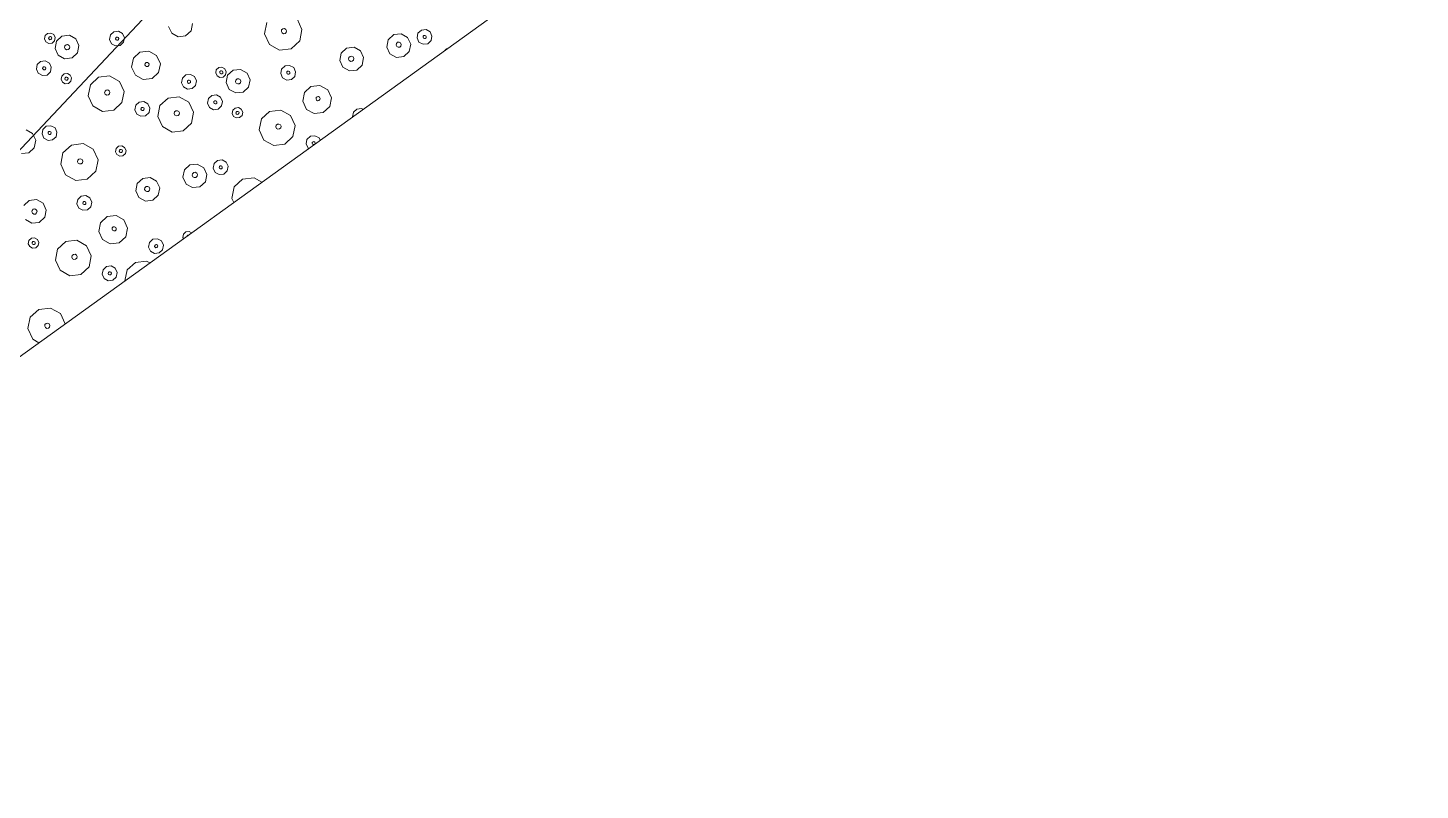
# Model space of a CAD drawing. Header units: metres. Extents: x -2858 to 512, y -1995 to 1252.
# Drawn here: x -558.53 to -543.74, y 345.19 to 353.29 of the extents above; entities that cross this region are included whole.
import ezdxf

# ---------------------------------------------------------------- set-up
doc = ezdxf.new("R2010")
doc.units = ezdxf.units.M
doc.layers.add('Calque commun', color=7, linetype='Continuous')

# ---------------------------------------------------------------- blocks, each defined once
blk = doc.blocks.new('pattern')
at = {"layer": 'Calque commun', "color": 54, "linetype": 'Continuous', "lineweight": 9}
for p, q in [((101.011, 108.1), (101.007, 108.104)), ((101.036, 108.098), (101.011, 108.1)), ((100.994, 107.849), (101.013, 107.894)), ((101.004, 107.801), (100.994, 107.849)), ((101.013, 107.894), (101.056, 107.919)), ((101.056, 107.919), (101.105, 107.915)), ((101.056, 107.844), (101.06, 107.853)), ((101.058, 107.834), (101.056, 107.844)), ((101.06, 107.853), (101.069, 107.859)), ((101.069, 107.859), (101.079, 107.858)), ((101.079, 107.858), (101.087, 107.851)), ((101.089, 107.841), (101.085, 107.831)), ((101.087, 107.851), (101.089, 107.841)), ((101.105, 107.915), (101.142, 107.882)), ((101.142, 107.882), (101.153, 107.834)), ((102.086, 107.849), (102.082, 107.867)), ((102.123, 107.817), (102.086, 107.849)), ((101.042, 107.768), (101.004, 107.801)), ((101.091, 107.763), (101.042, 107.768)), ((101.066, 107.827), (101.058, 107.834)), ((101.076, 107.826), (101.066, 107.827)), ((101.085, 107.831), (101.076, 107.826)), ((101.133, 107.788), (101.091, 107.763)), ((101.153, 107.834), (101.133, 107.788)), ((101.197, 107.711), (101.228, 107.784)), ((101.214, 107.634), (101.197, 107.711)), ((101.228, 107.784), (101.297, 107.824)), ((101.29, 107.694), (101.297, 107.71)), ((101.294, 107.677), (101.29, 107.694)), ((101.297, 107.824), (101.375, 107.817)), ((101.297, 107.71), (101.312, 107.719)), ((101.312, 107.719), (101.329, 107.717)), ((101.329, 107.717), (101.342, 107.706)), ((101.342, 107.706), (101.346, 107.689)), ((101.375, 107.817), (101.435, 107.764)), ((101.435, 107.764), (101.452, 107.687)), ((102.173, 107.812), (102.123, 107.817)), ((102.215, 107.837), (102.173, 107.812)), ((102.216, 107.838), (102.215, 107.837)), ((102.62, 107.723), (102.63, 107.747)), ((102.631, 107.674), (102.62, 107.723)), ((102.682, 107.718), (102.686, 107.727)), ((102.684, 107.707), (102.682, 107.718)), ((102.692, 107.701), (102.684, 107.707)), ((102.686, 107.727), (102.695, 107.732)), ((102.703, 107.7), (102.692, 107.701)), ((102.695, 107.732), (102.697, 107.732)), ((102.711, 107.705), (102.703, 107.7)), ((102.707, 107.73), (102.713, 107.724)), ((102.716, 107.714), (102.711, 107.705)), ((102.713, 107.724), (102.716, 107.714)), ((102.779, 107.707), (102.76, 107.662)), ((102.778, 107.714), (102.779, 107.707)), ((101.273, 107.582), (101.214, 107.634)), ((101.352, 107.574), (101.273, 107.582)), ((101.307, 107.666), (101.294, 107.677)), ((101.324, 107.664), (101.307, 107.666)), ((101.339, 107.673), (101.324, 107.664)), ((101.346, 107.689), (101.339, 107.673)), ((101.42, 107.615), (101.352, 107.574)), ((101.452, 107.687), (101.42, 107.615)), ((101.669, 107.506), (101.737, 107.547)), ((101.737, 107.547), (101.816, 107.539)), ((102.215, 107.536), (102.296, 107.584)), ((102.296, 107.584), (102.391, 107.575)), ((102.391, 107.575), (102.462, 107.512)), ((102.668, 107.642), (102.631, 107.674)), ((102.717, 107.637), (102.668, 107.642)), ((102.76, 107.662), (102.717, 107.637)), ((103.394, 107.491), (103.374, 107.583)), ((101.638, 107.434), (101.669, 107.506)), ((101.655, 107.357), (101.638, 107.434)), ((101.738, 107.418), (101.745, 107.434)), ((101.742, 107.401), (101.738, 107.418)), ((101.755, 107.39), (101.742, 107.401)), ((101.745, 107.434), (101.76, 107.443)), ((101.76, 107.443), (101.777, 107.441)), ((101.787, 107.397), (101.772, 107.388)), ((101.777, 107.441), (101.79, 107.43)), ((101.794, 107.413), (101.787, 107.397)), ((101.79, 107.43), (101.794, 107.413)), ((101.816, 107.539), (101.875, 107.487)), ((101.892, 107.41), (101.861, 107.337)), ((101.875, 107.487), (101.892, 107.41)), ((102.177, 107.449), (102.215, 107.536)), ((102.198, 107.356), (102.177, 107.449)), ((102.293, 107.438), (102.299, 107.45)), ((102.296, 107.424), (102.293, 107.438)), ((102.307, 107.415), (102.296, 107.424)), ((102.299, 107.45), (102.311, 107.457)), ((102.32, 107.414), (102.307, 107.415)), ((102.311, 107.457), (102.324, 107.456)), ((102.332, 107.421), (102.32, 107.414)), ((102.324, 107.456), (102.335, 107.447)), ((102.338, 107.433), (102.332, 107.421)), ((102.335, 107.447), (102.338, 107.433)), ((102.483, 107.42), (102.445, 107.333)), ((102.462, 107.512), (102.483, 107.42)), ((102.645, 107.337), (102.692, 107.446)), ((102.692, 107.446), (102.794, 107.506)), ((102.794, 107.506), (102.913, 107.495)), ((102.913, 107.495), (103.001, 107.417)), ((103.001, 107.417), (103.027, 107.301)), ((103.487, 107.409), (103.394, 107.491)), ((103.61, 107.397), (103.487, 107.409)), ((103.717, 107.46), (103.61, 107.397)), ((103.735, 107.504), (103.717, 107.46)), ((101.714, 107.304), (101.655, 107.357)), ((101.793, 107.297), (101.714, 107.304)), ((101.772, 107.388), (101.755, 107.39)), ((101.861, 107.337), (101.793, 107.297)), ((102.269, 107.293), (102.198, 107.356)), ((102.363, 107.284), (102.269, 107.293)), ((102.445, 107.333), (102.363, 107.284)), ((102.671, 107.221), (102.645, 107.337)), ((102.79, 107.323), (102.797, 107.339)), ((102.794, 107.306), (102.79, 107.323)), ((102.807, 107.295), (102.794, 107.306)), ((102.797, 107.339), (102.812, 107.348)), ((102.824, 107.293), (102.807, 107.295)), ((102.812, 107.348), (102.829, 107.346)), ((102.839, 107.302), (102.824, 107.293)), ((102.829, 107.346), (102.842, 107.335)), ((102.846, 107.318), (102.839, 107.302)), ((102.842, 107.335), (102.846, 107.318)), ((103.027, 107.301), (102.98, 107.192)), ((104.281, 107.357), (104.275, 107.385)), ((104.307, 107.334), (104.281, 107.357)), ((104.342, 107.331), (104.307, 107.334)), ((104.32, 107.374), (104.318, 107.376)), ((104.33, 107.373), (104.32, 107.374)), ((104.33, 107.373), (104.33, 107.373)), ((104.372, 107.349), (104.342, 107.331)), ((104.378, 107.362), (104.372, 107.349)), ((104.551, 107.206), (104.571, 107.252)), ((104.571, 107.252), (104.614, 107.277)), ((104.614, 107.277), (104.663, 107.272)), ((104.663, 107.272), (104.7, 107.24)), ((104.818, 107.228), (104.809, 107.267)), ((102.76, 107.143), (102.671, 107.221)), ((102.878, 107.132), (102.76, 107.143)), ((102.98, 107.192), (102.878, 107.132)), ((103.469, 107.158), (103.489, 107.203)), ((103.48, 107.11), (103.469, 107.158)), ((103.517, 107.077), (103.48, 107.11)), ((103.489, 107.203), (103.532, 107.228)), ((103.532, 107.228), (103.581, 107.224)), ((103.532, 107.153), (103.536, 107.162)), ((103.534, 107.143), (103.532, 107.153)), ((103.542, 107.136), (103.534, 107.143)), ((103.536, 107.162), (103.545, 107.168)), ((103.552, 107.135), (103.542, 107.136)), ((103.545, 107.168), (103.555, 107.167)), ((103.561, 107.14), (103.552, 107.135)), ((103.555, 107.167), (103.563, 107.16)), ((103.565, 107.15), (103.561, 107.14)), ((103.563, 107.16), (103.565, 107.15)), ((103.581, 107.224), (103.618, 107.191)), ((103.629, 107.143), (103.609, 107.097)), ((103.618, 107.191), (103.629, 107.143)), ((103.704, 107.093), (103.772, 107.133)), ((103.772, 107.133), (103.851, 107.126)), ((103.851, 107.126), (103.91, 107.073)), ((104.562, 107.158), (104.551, 107.206)), ((104.599, 107.125), (104.562, 107.158)), ((104.648, 107.121), (104.599, 107.125)), ((104.613, 107.201), (104.618, 107.211)), ((104.616, 107.191), (104.613, 107.201)), ((104.624, 107.184), (104.616, 107.191)), ((104.618, 107.211), (104.627, 107.216)), ((104.634, 107.183), (104.624, 107.184)), ((104.627, 107.216), (104.637, 107.215)), ((104.643, 107.189), (104.634, 107.183)), ((104.637, 107.215), (104.645, 107.208)), ((104.647, 107.198), (104.643, 107.189)), ((104.645, 107.208), (104.647, 107.198)), ((104.691, 107.146), (104.648, 107.121)), ((104.711, 107.191), (104.691, 107.146)), ((104.7, 107.24), (104.711, 107.191)), ((104.907, 107.15), (104.818, 107.228)), ((105.025, 107.138), (104.907, 107.15)), ((105.126, 107.198), (105.025, 107.138)), ((105.115, 107.077), (105.158, 107.102)), ((105.158, 107.102), (105.207, 107.097)), ((102.243, 107.023), (102.263, 107.069)), ((102.254, 106.975), (102.243, 107.023)), ((102.291, 106.942), (102.254, 106.975)), ((102.263, 107.069), (102.305, 107.094)), ((102.305, 107.094), (102.354, 107.089)), ((102.305, 107.018), (102.309, 107.028)), ((102.307, 107.008), (102.305, 107.018)), ((102.315, 107.001), (102.307, 107.008)), ((102.309, 107.028), (102.318, 107.033)), ((102.325, 107), (102.315, 107.001)), ((102.318, 107.033), (102.328, 107.032)), ((102.334, 107.006), (102.325, 107)), ((102.328, 107.032), (102.336, 107.025)), ((102.339, 107.015), (102.334, 107.006)), ((102.336, 107.025), (102.339, 107.015)), ((102.382, 106.963), (102.34, 106.938)), ((102.354, 107.089), (102.391, 107.056)), ((102.402, 107.008), (102.382, 106.963)), ((102.391, 107.056), (102.402, 107.008)), ((102.957, 106.935), (102.987, 106.953)), ((102.987, 106.953), (103.021, 106.949)), ((103.566, 107.072), (103.517, 107.077)), ((103.609, 107.097), (103.566, 107.072)), ((103.673, 107.02), (103.704, 107.093)), ((103.69, 106.943), (103.673, 107.02)), ((103.766, 107.003), (103.773, 107.019)), ((103.769, 106.986), (103.766, 107.003)), ((103.782, 106.975), (103.769, 106.986)), ((103.773, 107.019), (103.787, 107.028)), ((103.8, 106.973), (103.782, 106.975)), ((103.787, 107.028), (103.805, 107.026)), ((103.815, 106.982), (103.8, 106.973)), ((103.805, 107.026), (103.818, 107.014)), ((103.821, 106.998), (103.815, 106.982)), ((103.818, 107.014), (103.821, 106.998)), ((103.928, 106.996), (103.896, 106.923)), ((103.91, 107.073), (103.928, 106.996)), ((105.096, 107.032), (105.115, 107.077)), ((105.106, 106.983), (105.096, 107.032)), ((105.143, 106.951), (105.106, 106.983)), ((105.158, 107.026), (105.162, 107.036)), ((105.16, 107.016), (105.158, 107.026)), ((105.168, 107.009), (105.16, 107.016)), ((105.162, 107.036), (105.171, 107.041)), ((105.178, 107.008), (105.168, 107.009)), ((105.171, 107.041), (105.181, 107.04)), ((105.187, 107.014), (105.178, 107.008)), ((105.181, 107.04), (105.189, 107.033)), ((105.191, 107.023), (105.187, 107.014)), ((105.189, 107.033), (105.191, 107.023)), ((105.235, 106.971), (105.193, 106.946)), ((105.207, 107.097), (105.244, 107.065)), ((105.255, 107.016), (105.235, 106.971)), ((105.244, 107.065), (105.255, 107.016)), ((105.843, 106.92), (105.891, 107.029)), ((106.225, 106.956), (106.241, 106.882)), ((101.834, 106.706), (101.884, 106.82)), ((101.884, 106.82), (101.99, 106.882)), ((101.99, 106.882), (102.113, 106.871)), ((102.113, 106.871), (102.206, 106.789)), ((102.34, 106.938), (102.291, 106.942)), ((102.648, 106.764), (102.716, 106.804)), ((102.716, 106.804), (102.795, 106.797)), ((102.943, 106.903), (102.957, 106.935)), ((102.951, 106.87), (102.943, 106.903)), ((102.977, 106.847), (102.951, 106.87)), ((103.011, 106.843), (102.977, 106.847)), ((102.983, 106.901), (102.987, 106.91)), ((102.985, 106.891), (102.983, 106.901)), ((102.993, 106.884), (102.985, 106.891)), ((102.987, 106.91), (102.996, 106.915)), ((103.003, 106.883), (102.993, 106.884)), ((102.996, 106.915), (103.006, 106.914)), ((103.012, 106.888), (103.003, 106.883)), ((103.006, 106.914), (103.014, 106.908)), ((103.041, 106.861), (103.011, 106.843)), ((103.016, 106.897), (103.012, 106.888)), ((103.014, 106.908), (103.016, 106.897)), ((103.021, 106.949), (103.047, 106.927)), ((103.055, 106.893), (103.041, 106.861)), ((103.047, 106.927), (103.055, 106.893)), ((103.749, 106.891), (103.69, 106.943)), ((103.828, 106.883), (103.749, 106.891)), ((103.896, 106.923), (103.828, 106.883)), ((104.113, 106.743), (104.145, 106.815)), ((104.145, 106.815), (104.213, 106.855)), ((104.213, 106.855), (104.292, 106.848)), ((104.292, 106.848), (104.351, 106.796)), ((104.653, 106.758), (104.69, 106.845)), ((104.69, 106.845), (104.772, 106.893)), ((104.772, 106.893), (104.867, 106.884)), ((104.867, 106.884), (104.938, 106.821)), ((104.938, 106.821), (104.958, 106.729)), ((105.193, 106.946), (105.143, 106.951)), ((105.168, 106.755), (105.27, 106.815)), ((105.27, 106.815), (105.388, 106.804)), ((105.388, 106.804), (105.477, 106.725)), ((105.87, 106.8), (105.843, 106.92)), ((106.004, 106.904), (106.011, 106.92)), ((106.008, 106.888), (106.004, 106.904)), ((106.021, 106.876), (106.008, 106.888)), ((106.011, 106.92), (106.026, 106.929)), ((106.038, 106.874), (106.021, 106.876)), ((106.026, 106.929), (106.043, 106.927)), ((106.053, 106.883), (106.038, 106.874)), ((106.043, 106.927), (106.056, 106.916)), ((106.06, 106.899), (106.053, 106.883)), ((106.056, 106.916), (106.06, 106.899)), ((106.241, 106.882), (106.192, 106.769)), ((101.996, 106.69), (102.002, 106.706)), ((101.999, 106.674), (101.996, 106.69)), ((102.012, 106.662), (101.999, 106.674)), ((102.002, 106.706), (102.017, 106.715)), ((102.03, 106.66), (102.012, 106.662)), ((102.017, 106.715), (102.035, 106.713)), ((102.044, 106.669), (102.03, 106.66)), ((102.035, 106.713), (102.048, 106.702)), ((102.051, 106.685), (102.044, 106.669)), ((102.048, 106.702), (102.051, 106.685)), ((102.233, 106.668), (102.183, 106.555)), ((102.206, 106.789), (102.233, 106.668)), ((102.617, 106.692), (102.648, 106.764)), ((102.634, 106.614), (102.617, 106.692)), ((102.717, 106.684), (102.724, 106.7)), ((102.721, 106.667), (102.717, 106.684)), ((102.734, 106.656), (102.721, 106.667)), ((102.724, 106.7), (102.739, 106.709)), ((102.751, 106.654), (102.734, 106.656)), ((102.739, 106.709), (102.756, 106.707)), ((102.766, 106.663), (102.751, 106.654)), ((102.756, 106.707), (102.769, 106.695)), ((102.773, 106.679), (102.766, 106.663)), ((102.769, 106.695), (102.773, 106.679)), ((102.795, 106.797), (102.854, 106.744)), ((102.872, 106.667), (102.84, 106.595)), ((102.854, 106.744), (102.872, 106.667)), ((102.996, 106.653), (103.016, 106.698)), ((103.016, 106.698), (103.058, 106.724)), ((103.057, 106.651), (103.061, 106.66)), ((103.058, 106.724), (103.108, 106.719)), ((103.061, 106.66), (103.07, 106.666)), ((103.07, 106.666), (103.081, 106.665)), ((103.081, 106.665), (103.088, 106.658)), ((103.088, 106.658), (103.091, 106.648)), ((103.108, 106.719), (103.145, 106.686)), ((103.145, 106.686), (103.155, 106.638)), ((104.13, 106.665), (104.113, 106.743)), ((104.19, 106.613), (104.13, 106.665)), ((104.214, 106.727), (104.221, 106.743)), ((104.217, 106.71), (104.214, 106.727)), ((104.23, 106.698), (104.217, 106.71)), ((104.221, 106.743), (104.235, 106.751)), ((104.248, 106.697), (104.23, 106.698)), ((104.235, 106.751), (104.253, 106.75)), ((104.263, 106.706), (104.248, 106.697)), ((104.253, 106.75), (104.266, 106.738)), ((104.269, 106.722), (104.263, 106.706)), ((104.266, 106.738), (104.269, 106.722)), ((104.368, 106.718), (104.337, 106.646)), ((104.351, 106.796), (104.368, 106.718)), ((104.673, 106.665), (104.653, 106.758)), ((104.744, 106.602), (104.673, 106.665)), ((104.769, 106.746), (104.774, 106.759)), ((104.772, 106.733), (104.769, 106.746)), ((104.782, 106.724), (104.772, 106.733)), ((104.774, 106.759), (104.786, 106.766)), ((104.796, 106.722), (104.782, 106.724)), ((104.786, 106.766), (104.8, 106.765)), ((104.808, 106.729), (104.796, 106.722)), ((104.8, 106.765), (104.81, 106.756)), ((104.813, 106.742), (104.808, 106.729)), ((104.81, 106.756), (104.813, 106.742)), ((104.958, 106.729), (104.921, 106.642)), ((105.121, 106.646), (105.168, 106.755)), ((105.273, 106.648), (105.288, 106.657)), ((105.288, 106.657), (105.305, 106.655)), ((105.305, 106.655), (105.318, 106.643)), ((105.477, 106.725), (105.503, 106.61)), ((105.963, 106.718), (105.87, 106.8)), ((106.086, 106.706), (105.963, 106.718)), ((106.192, 106.769), (106.086, 106.706)), ((102.183, 106.555), (102.077, 106.492)), ((102.693, 106.562), (102.634, 106.614)), ((102.772, 106.554), (102.693, 106.562)), ((102.741, 106.486), (102.754, 106.518)), ((102.754, 106.518), (102.784, 106.535)), ((102.84, 106.595), (102.772, 106.554)), ((102.784, 106.535), (102.819, 106.532)), ((102.819, 106.532), (102.845, 106.509)), ((102.845, 106.509), (102.852, 106.475)), ((103.007, 106.605), (102.996, 106.653)), ((103.044, 106.572), (103.007, 106.605)), ((103.093, 106.567), (103.044, 106.572)), ((103.059, 106.641), (103.057, 106.651)), ((103.067, 106.634), (103.059, 106.641)), ((103.077, 106.633), (103.067, 106.634)), ((103.086, 106.638), (103.077, 106.633)), ((103.091, 106.648), (103.086, 106.638)), ((103.136, 106.593), (103.093, 106.567)), ((103.155, 106.638), (103.136, 106.593)), ((103.259, 106.439), (103.306, 106.548)), ((103.306, 106.548), (103.408, 106.608)), ((103.408, 106.608), (103.527, 106.597)), ((103.527, 106.597), (103.616, 106.518)), ((103.616, 106.518), (103.641, 106.402)), ((104.268, 106.606), (104.19, 106.613)), ((104.337, 106.646), (104.268, 106.606)), ((104.839, 106.593), (104.744, 106.602)), ((104.921, 106.642), (104.839, 106.593)), ((105.146, 106.53), (105.121, 106.646)), ((105.235, 106.452), (105.146, 106.53)), ((105.266, 106.632), (105.273, 106.648)), ((105.27, 106.615), (105.266, 106.632)), ((105.283, 106.604), (105.27, 106.615)), ((105.3, 106.602), (105.283, 106.604)), ((105.315, 106.611), (105.3, 106.602)), ((105.322, 106.627), (105.315, 106.611)), ((105.318, 106.643), (105.322, 106.627)), ((105.503, 106.61), (105.456, 106.501)), ((102.748, 106.452), (102.741, 106.486)), ((102.774, 106.429), (102.748, 106.452)), ((102.809, 106.426), (102.774, 106.429)), ((102.776, 106.486), (102.78, 106.495)), ((102.779, 106.475), (102.776, 106.486)), ((102.786, 106.469), (102.779, 106.475)), ((102.78, 106.495), (102.789, 106.5)), ((102.797, 106.468), (102.786, 106.469)), ((102.789, 106.5), (102.8, 106.499)), ((102.806, 106.473), (102.797, 106.468)), ((102.8, 106.499), (102.808, 106.492)), ((102.81, 106.482), (102.806, 106.473)), ((102.808, 106.492), (102.81, 106.482)), ((102.838, 106.444), (102.809, 106.426)), ((102.852, 106.475), (102.838, 106.444)), ((103.038, 106.347), (103.08, 106.372)), ((103.08, 106.372), (103.13, 106.367)), ((103.13, 106.367), (103.167, 106.334)), ((103.285, 106.323), (103.259, 106.439)), ((103.404, 106.425), (103.411, 106.44)), ((103.408, 106.408), (103.404, 106.425)), ((103.421, 106.396), (103.408, 106.408)), ((103.411, 106.44), (103.426, 106.449)), ((103.438, 106.395), (103.421, 106.396)), ((103.426, 106.449), (103.443, 106.448)), ((103.453, 106.403), (103.438, 106.395)), ((103.443, 106.448), (103.456, 106.436)), ((103.46, 106.419), (103.453, 106.403)), ((103.456, 106.436), (103.46, 106.419)), ((103.641, 106.402), (103.594, 106.294)), ((104.719, 106.332), (104.738, 106.378)), ((104.738, 106.378), (104.781, 106.403)), ((104.781, 106.403), (104.83, 106.398)), ((104.83, 106.398), (104.867, 106.365)), ((104.867, 106.365), (104.878, 106.317)), ((105.354, 106.44), (105.235, 106.452)), ((105.456, 106.501), (105.354, 106.44)), ((103.018, 106.301), (103.038, 106.347)), ((103.029, 106.253), (103.018, 106.301)), ((103.066, 106.22), (103.029, 106.253)), ((103.115, 106.216), (103.066, 106.22)), ((103.08, 106.296), (103.084, 106.306)), ((103.083, 106.286), (103.08, 106.296)), ((103.09, 106.279), (103.083, 106.286)), ((103.084, 106.306), (103.093, 106.311)), ((103.101, 106.278), (103.09, 106.279)), ((103.093, 106.311), (103.104, 106.31)), ((103.11, 106.283), (103.101, 106.278)), ((103.104, 106.31), (103.112, 106.303)), ((103.114, 106.293), (103.11, 106.283)), ((103.112, 106.303), (103.114, 106.293)), ((103.158, 106.241), (103.115, 106.216)), ((103.177, 106.286), (103.158, 106.241)), ((103.167, 106.334), (103.177, 106.286)), ((103.374, 106.244), (103.285, 106.323)), ((103.492, 106.233), (103.374, 106.244)), ((103.594, 106.294), (103.492, 106.233)), ((104.074, 106.251), (104.087, 106.283)), ((104.081, 106.217), (104.074, 106.251)), ((104.107, 106.194), (104.081, 106.217)), ((104.087, 106.283), (104.117, 106.3)), ((104.111, 106.248), (104.116, 106.258)), ((104.114, 106.238), (104.111, 106.248)), ((104.122, 106.231), (104.114, 106.238)), ((104.116, 106.258), (104.125, 106.263)), ((104.117, 106.3), (104.152, 106.297)), ((104.132, 106.23), (104.122, 106.231)), ((104.125, 106.263), (104.135, 106.262)), ((104.141, 106.235), (104.132, 106.23)), ((104.135, 106.262), (104.143, 106.255)), ((104.145, 106.245), (104.141, 106.235)), ((104.143, 106.255), (104.145, 106.245)), ((104.152, 106.297), (104.178, 106.274)), ((104.185, 106.24), (104.171, 106.209)), ((104.178, 106.274), (104.185, 106.24)), ((104.729, 106.284), (104.719, 106.332)), ((104.766, 106.251), (104.729, 106.284)), ((104.816, 106.247), (104.766, 106.251)), ((104.781, 106.327), (104.785, 106.337)), ((104.783, 106.317), (104.781, 106.327)), ((104.791, 106.31), (104.783, 106.317)), ((104.785, 106.337), (104.794, 106.342)), ((104.801, 106.309), (104.791, 106.31)), ((104.794, 106.342), (104.804, 106.341)), ((104.81, 106.314), (104.801, 106.309)), ((104.804, 106.341), (104.812, 106.334)), ((104.814, 106.324), (104.81, 106.314)), ((104.812, 106.334), (104.814, 106.324)), ((104.858, 106.272), (104.816, 106.247)), ((104.878, 106.317), (104.858, 106.272)), ((105.419, 106.212), (105.433, 106.244)), ((105.426, 106.178), (105.419, 106.212)), ((105.433, 106.244), (105.462, 106.262)), ((105.458, 106.209), (105.462, 106.219)), ((105.462, 106.262), (105.497, 106.258)), ((105.462, 106.219), (105.471, 106.224)), ((105.471, 106.224), (105.482, 106.223)), ((105.482, 106.223), (105.489, 106.216)), ((105.489, 106.216), (105.492, 106.206)), ((105.497, 106.258), (105.523, 106.235)), ((105.523, 106.235), (105.53, 106.202)), ((103.562, 106.126), (103.582, 106.172)), ((103.573, 106.078), (103.562, 106.126)), ((103.61, 106.045), (103.573, 106.078)), ((103.582, 106.172), (103.625, 106.197)), ((103.625, 106.197), (103.674, 106.192)), ((103.625, 106.121), (103.629, 106.131)), ((103.627, 106.111), (103.625, 106.121)), ((103.635, 106.104), (103.627, 106.111)), ((103.629, 106.131), (103.638, 106.136)), ((103.645, 106.103), (103.635, 106.104)), ((103.638, 106.136), (103.648, 106.135)), ((103.654, 106.108), (103.645, 106.103)), ((103.648, 106.135), (103.656, 106.128)), ((103.658, 106.118), (103.654, 106.108)), ((103.656, 106.128), (103.658, 106.118)), ((103.702, 106.066), (103.659, 106.041)), ((103.674, 106.192), (103.711, 106.159)), ((103.722, 106.111), (103.702, 106.066)), ((103.711, 106.159), (103.722, 106.111)), ((104.142, 106.191), (104.107, 106.194)), ((104.171, 106.209), (104.142, 106.191)), ((104.31, 106.015), (104.359, 106.128)), ((104.359, 106.128), (104.466, 106.191)), ((104.466, 106.191), (104.589, 106.18)), ((104.589, 106.18), (104.681, 106.098)), ((104.681, 106.098), (104.708, 105.977)), ((105.092, 106), (105.124, 106.073)), ((105.124, 106.073), (105.192, 106.113)), ((105.192, 106.113), (105.271, 106.106)), ((105.271, 106.106), (105.33, 106.053)), ((105.452, 106.156), (105.426, 106.178)), ((105.487, 106.152), (105.452, 106.156)), ((105.46, 106.199), (105.458, 106.209)), ((105.468, 106.192), (105.46, 106.199)), ((105.479, 106.192), (105.468, 106.192)), ((105.488, 106.197), (105.479, 106.192)), ((105.517, 106.17), (105.487, 106.152)), ((105.492, 106.206), (105.488, 106.197)), ((105.53, 106.202), (105.517, 106.17)), ((102.612, 105.91), (102.68, 105.95)), ((102.68, 105.95), (102.758, 105.943)), ((102.758, 105.943), (102.818, 105.89)), ((103.119, 105.853), (103.157, 105.94)), ((103.157, 105.94), (103.239, 105.988)), ((103.239, 105.988), (103.333, 105.979)), ((103.333, 105.979), (103.405, 105.916)), ((103.405, 105.916), (103.425, 105.823)), ((103.659, 106.041), (103.61, 106.045)), ((104.337, 105.894), (104.31, 106.015)), ((104.471, 105.999), (104.478, 106.015)), ((104.475, 105.982), (104.471, 105.999)), ((104.488, 105.971), (104.475, 105.982)), ((104.478, 106.015), (104.493, 106.024)), ((104.505, 105.969), (104.488, 105.971)), ((104.493, 106.024), (104.51, 106.022)), ((104.52, 105.978), (104.505, 105.969)), ((104.51, 106.022), (104.523, 106.011)), ((104.527, 105.994), (104.52, 105.978)), ((104.523, 106.011), (104.527, 105.994)), ((104.708, 105.977), (104.659, 105.864)), ((105.11, 105.923), (105.092, 106)), ((105.169, 105.871), (105.11, 105.923)), ((105.193, 105.993), (105.199, 106.009)), ((105.196, 105.976), (105.193, 105.993)), ((105.209, 105.964), (105.196, 105.976)), ((105.199, 106.009), (105.214, 106.017)), ((105.227, 105.963), (105.209, 105.964)), ((105.214, 106.017), (105.232, 106.016)), ((105.241, 105.972), (105.227, 105.963)), ((105.232, 106.016), (105.245, 106.004)), ((105.248, 105.987), (105.241, 105.972)), ((105.245, 106.004), (105.248, 105.987)), ((105.33, 106.053), (105.347, 105.976)), ((102.835, 105.813), (102.803, 105.741)), ((102.818, 105.89), (102.835, 105.813)), ((103.14, 105.76), (103.119, 105.853)), ((103.236, 105.841), (103.241, 105.854)), ((103.239, 105.828), (103.236, 105.841)), ((103.249, 105.819), (103.239, 105.828)), ((103.241, 105.854), (103.253, 105.861)), ((103.263, 105.817), (103.249, 105.819)), ((103.253, 105.861), (103.267, 105.86)), ((103.275, 105.824), (103.263, 105.817)), ((103.267, 105.86), (103.277, 105.85)), ((103.28, 105.837), (103.275, 105.824)), ((103.277, 105.85), (103.28, 105.837)), ((103.425, 105.823), (103.387, 105.736)), ((103.588, 105.741), (103.635, 105.85)), ((103.635, 105.85), (103.737, 105.91)), ((103.737, 105.91), (103.855, 105.899)), ((103.855, 105.899), (103.944, 105.82)), ((103.944, 105.82), (103.97, 105.704)), ((104.43, 105.813), (104.337, 105.894)), ((104.553, 105.801), (104.43, 105.813)), ((104.659, 105.864), (104.553, 105.801)), ((105.248, 105.863), (105.169, 105.871)), ((103.211, 105.697), (103.14, 105.76)), ((103.306, 105.688), (103.211, 105.697)), ((103.387, 105.736), (103.306, 105.688)), ((103.613, 105.625), (103.588, 105.741)), ((103.702, 105.547), (103.613, 105.625)), ((103.733, 105.727), (103.74, 105.743)), ((103.737, 105.71), (103.733, 105.727)), ((103.75, 105.698), (103.737, 105.71)), ((103.74, 105.743), (103.755, 105.751)), ((103.767, 105.697), (103.75, 105.698)), ((103.755, 105.751), (103.772, 105.75)), ((103.782, 105.705), (103.767, 105.697)), ((103.772, 105.75), (103.785, 105.738)), ((103.789, 105.721), (103.782, 105.705)), ((103.785, 105.738), (103.789, 105.721)), ((103.97, 105.704), (103.923, 105.596)), ((104.432, 105.607), (104.474, 105.632)), ((104.474, 105.632), (104.523, 105.627)), ((104.523, 105.627), (104.56, 105.595)), ((103.185, 105.427), (103.205, 105.472)), ((103.205, 105.472), (103.248, 105.498)), ((103.248, 105.498), (103.297, 105.493)), ((103.297, 105.493), (103.334, 105.46)), ((103.82, 105.535), (103.702, 105.547)), ((103.923, 105.596), (103.82, 105.535)), ((104.412, 105.561), (104.432, 105.607)), ((104.423, 105.513), (104.412, 105.561)), ((104.46, 105.48), (104.423, 105.513)), ((104.509, 105.476), (104.46, 105.48)), ((104.474, 105.556), (104.478, 105.566)), ((104.476, 105.546), (104.474, 105.556)), ((104.484, 105.539), (104.476, 105.546)), ((104.478, 105.566), (104.487, 105.571)), ((104.494, 105.538), (104.484, 105.539)), ((104.487, 105.571), (104.498, 105.57)), ((104.503, 105.544), (104.494, 105.538)), ((104.498, 105.57), (104.505, 105.563)), ((104.508, 105.553), (104.503, 105.544)), ((104.505, 105.563), (104.508, 105.553)), ((104.552, 105.501), (104.509, 105.476)), ((104.571, 105.546), (104.552, 105.501)), ((104.56, 105.595), (104.571, 105.546)), ((104.615, 105.424), (104.647, 105.496)), ((104.647, 105.496), (104.715, 105.537)), ((104.715, 105.537), (104.794, 105.529)), ((104.794, 105.529), (104.853, 105.477)), ((103.196, 105.379), (103.185, 105.427)), ((103.233, 105.346), (103.196, 105.379)), ((103.282, 105.341), (103.233, 105.346)), ((103.248, 105.422), (103.252, 105.431)), ((103.25, 105.412), (103.248, 105.422)), ((103.258, 105.405), (103.25, 105.412)), ((103.252, 105.431), (103.261, 105.437)), ((103.268, 105.404), (103.258, 105.405)), ((103.261, 105.437), (103.271, 105.436)), ((103.277, 105.409), (103.268, 105.404)), ((103.271, 105.436), (103.279, 105.429)), ((103.281, 105.419), (103.277, 105.409)), ((103.279, 105.429), (103.281, 105.419)), ((103.325, 105.366), (103.282, 105.341)), ((103.345, 105.412), (103.325, 105.366)), ((103.334, 105.46), (103.345, 105.412)), ((103.886, 105.307), (103.899, 105.339)), ((103.899, 105.339), (103.929, 105.356)), ((103.929, 105.356), (103.964, 105.353)), ((103.964, 105.353), (103.99, 105.33)), ((103.99, 105.33), (103.997, 105.296)), ((104.632, 105.347), (104.615, 105.424)), ((103.591, 105.168), (103.659, 105.208)), ((103.659, 105.208), (103.738, 105.2)), ((103.738, 105.2), (103.797, 105.148)), ((103.893, 105.273), (103.886, 105.307)), ((103.919, 105.25), (103.893, 105.273)), ((103.954, 105.247), (103.919, 105.25)), ((103.925, 105.304), (103.929, 105.314)), ((103.927, 105.294), (103.925, 105.304)), ((103.935, 105.287), (103.927, 105.294)), ((103.929, 105.314), (103.938, 105.319)), ((103.945, 105.286), (103.935, 105.287)), ((103.938, 105.319), (103.948, 105.318)), ((103.954, 105.292), (103.945, 105.286)), ((103.948, 105.318), (103.956, 105.311)), ((103.958, 105.301), (103.954, 105.292)), ((103.983, 105.265), (103.954, 105.247)), ((103.956, 105.311), (103.958, 105.301)), ((103.997, 105.296), (103.983, 105.265)), ((103.559, 105.095), (103.591, 105.168)), ((103.576, 105.018), (103.559, 105.095)), ((103.659, 105.088), (103.666, 105.103)), ((103.663, 105.071), (103.659, 105.088)), ((103.676, 105.059), (103.663, 105.071)), ((103.666, 105.103), (103.681, 105.112)), ((103.693, 105.058), (103.676, 105.059)), ((103.681, 105.112), (103.698, 105.111)), ((103.708, 105.066), (103.693, 105.058)), ((103.698, 105.111), (103.711, 105.099)), ((103.715, 105.082), (103.708, 105.066)), ((103.711, 105.099), (103.715, 105.082)), ((103.814, 105.071), (103.783, 104.998)), ((103.797, 105.148), (103.814, 105.071)), ((103.939, 105.057), (103.958, 105.102)), ((103.949, 105.008), (103.939, 105.057)), ((103.958, 105.102), (104.001, 105.127)), ((104, 105.055), (104.004, 105.064)), ((104.002, 105.044), (104, 105.055)), ((104.001, 105.127), (104.05, 105.123)), ((104.01, 105.038), (104.002, 105.044)), ((104.004, 105.064), (104.013, 105.069)), ((104.02, 105.037), (104.01, 105.038)), ((104.013, 105.069), (104.023, 105.068)), ((104.029, 105.042), (104.02, 105.037)), ((104.023, 105.068), (104.031, 105.062)), ((104.033, 105.051), (104.029, 105.042)), ((104.031, 105.062), (104.033, 105.051)), ((104.05, 105.123), (104.087, 105.09)), ((104.098, 105.042), (104.078, 104.996)), ((104.087, 105.09), (104.098, 105.042)), ((103.636, 104.966), (103.576, 105.018)), ((103.714, 104.958), (103.636, 104.966)), ((103.683, 104.89), (103.697, 104.921)), ((103.691, 104.856), (103.683, 104.89)), ((103.697, 104.921), (103.727, 104.939)), ((103.783, 104.998), (103.714, 104.958)), ((103.719, 104.889), (103.723, 104.899)), ((103.721, 104.879), (103.719, 104.889)), ((103.723, 104.899), (103.732, 104.904)), ((103.727, 104.939), (103.761, 104.936)), ((103.732, 104.904), (103.742, 104.903)), ((103.742, 104.903), (103.75, 104.896)), ((103.752, 104.886), (103.748, 104.876)), ((103.75, 104.896), (103.752, 104.886)), ((103.761, 104.936), (103.787, 104.913)), ((103.787, 104.913), (103.795, 104.879)), ((103.987, 104.976), (103.949, 105.008)), ((104.036, 104.971), (103.987, 104.976)), ((104.078, 104.996), (104.036, 104.971)), ((103.717, 104.833), (103.691, 104.856)), ((103.751, 104.83), (103.717, 104.833)), ((103.729, 104.872), (103.721, 104.879)), ((103.739, 104.871), (103.729, 104.872)), ((103.748, 104.876), (103.739, 104.871)), ((103.781, 104.847), (103.751, 104.83)), ((103.795, 104.879), (103.781, 104.847))]:
    blk.add_line(p, q, dxfattribs=at)
at = {"layer": 'Calque commun', "color": 7, "linetype": 'Continuous', "lineweight": 9}
mesh = blk.add_polyface(dxfattribs=at)
corners = [(70.85, 113.541), (53.835, 19.169), (74.728, 106.324), (76.043, 113.598), (74.769, 106.176), (58.808, 18.27), (114.17, 105.207), (114.17, 98.539)]
mesh.append_faces([[corners[k] for k in face] for face in [(3, 4, 6)]], dxfattribs={"vtx0": -1, "vtx1": -1, "color": 7})
mesh.append_faces([[corners[k] for k in face] for face in [(3, 2, 4)]], dxfattribs={"vtx0": -1, "vtx2": -1, "color": 7})
mesh.append_faces([[corners[k] for k in face] for face in [(5, 2, 1)]], dxfattribs={"vtx1": -1, "color": 7})
mesh.append_faces([[corners[k] for k in face] for face in [(0, 1, 2), (3, 0, 2)]], dxfattribs={"vtx1": -1, "vtx2": -1, "color": 7})
mesh.append_faces([[corners[k] for k in face] for face in [(4, 7, 6)]], dxfattribs={"vtx2": -1, "color": 7})

msp = doc.modelspace()

# ---------------------------------------------------------------- block references
at = {"layer": 'Calque commun', "color": 0, "linetype": 'ByBlock', "lineweight": -2, "rotation": 228.1617603435354}
msp.add_blockref('pattern', (-567.245, 500.426), dxfattribs=at)

doc.saveas('drawing.dxf')
